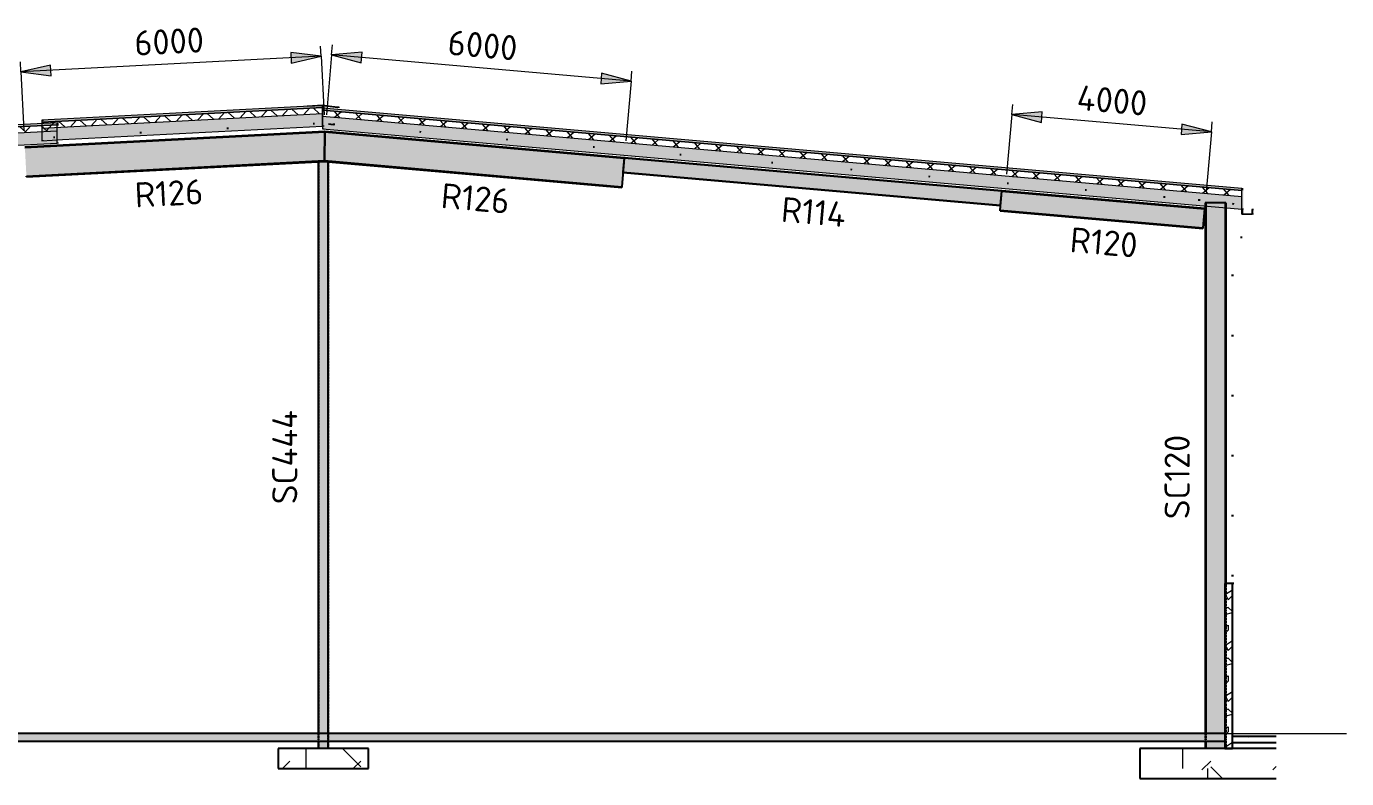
# Model space of a CAD drawing. Header units: millimetres. Extents: x 632 to 645312, y -3890 to 22200.
# Drawn here: x 377010 to 403367, y 4300 to 19331 of the extents above; entities that cross this region are included whole.
import ezdxf

# ---------------------------------------------------------------- set-up
doc = ezdxf.new("R2010")
doc.units = ezdxf.units.MM
for name, pattern in [('Hidden', [4, 3, -1]), ('Hidden Double', [7, 5, -2]), ('Hidden Half', [3, 2, -1])]:
    doc.linetypes.add(name, pattern=pattern)
for name, color, linetype, lineweight in [('A-010-D_DIM', 211, 'Continuous', 13), ('A-010-D_DIM-200', 211, 'Continuous', 13), ('A-010-M_LINE', 90, 'Continuous', 13), ('A-200-H_WALL', 111, 'Continuous', 13), ('A-200-M_WALL_EXT', 113, 'Continuous', 13), ('A-200-M_WALL_PAT', 111, 'Continuous', 13), ('A-200-MH_WALL', 110, 'Hidden', 13), ('A-230-H-FLOOR', 190, 'Continuous', 13), ('A-230-M_FLOOR', 192, 'Continuous', 13), ('A-230-MH_FLOOR', 190, 'Hidden Double', 13), ('A-270-M_ROOF', 132, 'Continuous', 13), ('S-160-M_FOUND', 171, 'Continuous', 13), ('S-160-MH_FOUND', 171, 'Hidden Half', 13), ('S-280-A_COLUMN', 171, 'Continuous', 18), ('S-280-A_STRUCT_FRAME', 2, 'Continuous', 18), ('S-280-M_COLUMN', 52, 'Continuous', 13), ('S-280-M_STRUCT_FRAME', 12, 'Continuous', 13), ('S-280-MH_COLUMN', 52, 'Hidden Half', 13), ('Z-230-A_LEVEL', 51, 'Continuous', 13)]:
    doc.layers.add(name, color=color, linetype=linetype, lineweight=lineweight)
doc.styles.add('ISOCPEUR_2', font='isocpeur.ttf', dxfattribs={"height": 500})
doc.dimstyles.new('2_5___Arrow___Transparent', dxfattribs={"dimscale": 304.8, "dimtxt": 497.990588, "dimasz": 1.968504, "dimexe": 0.656168, "dimexo": 1.049869, "dimgap": 0.164042, "dimtad": 1, "dimdec": 0, "dimzin": 0, "dimdsep": 46, "dimtxsty": 'ISOCPEUR_2', "dimsah": 1, "dimcen": 0.09, "dimadec": 0, "dimazin": 0, "dimtfac": 1, "dimtdec": 4, "dimtix": 1, "dimtmove": 0, "dimatfit": 3, "dimfxl": 1, "dimtvp": 1, "dimtolj": 1, "dimtzin": 0, "dimlwd": 18, "dimlwe": 18, "dimarcsym": 2})
pattern_1 = [(45, (4492097.5, 0), (-1414.214, 0), [750, -3000]), (45, (4493097.5, 1000), (-1414.214, 0), [750, -3000]), (45, (4494097.5, -300), (-1414.214, 0), [250, -2000]), (90, (4494097.55, 500), (-500, 500), [500, -2000]), (315, (4494097.5, 1000), (0, 2828.43), [500, -3000]), (0, (4493097.5, 1000), (2000, 2000), [300, -1000]), (0, (4490597.5, 2000), (2000, 2000), [300, -2000])]

# ---------------------------------------------------------------- blocks, each defined once
blk = doc.blocks.new('Ridge Capping - Ridge Capping-1882401-S6_501-SECTION B1')
at = {"layer": 'A-270-M_ROOF', "lineweight": 5, "transparency": 33554432}
for points in [[(4497542, 17713), (4497534, 17717), (4497236, 17754), (4496936, 17738), (4496928, 17734), (4497236, 17751)], [(4497563, 17717), (4497265, 17754), (4497236, 17754), (4497534, 17717)], [(4497542, 17713), (4497570, 17713), (4497563, 17717), (4497534, 17717)]]:
    blk.add_hatch(color=253, dxfattribs=at).paths.add_polyline_path(points)
at = {"layer": 'A-270-M_ROOF', "color": 53, "lineweight": 5}
for p, q in [((4496928, 17734), (4497236, 17751)), ((4496936, 17738), (4496928, 17734)), ((4496957, 17734), (4496928, 17734)), ((4497236, 17754), (4496936, 17738)), ((4496965, 17738), (4496936, 17738)), ((4497366, 17738), (4497236, 17754)), ((4497236, 17754), (4497261, 17754)), ((4497236, 17751), (4497542, 17713)), ((4497261, 17751), (4497236, 17751)), ((4497261, 17754), (4497265, 17754)), ((4497263, 17751), (4497261, 17751)), ((4497534, 17717), (4497366, 17738)), ((4497542, 17713), (4497534, 17717)), ((4497563, 17717), (4497534, 17717)), ((4497571, 17713), (4497542, 17713))]:
    blk.add_line(p, q, dxfattribs=at)
blk = doc.blocks.new('25021-APA-ZZ-ZZ-M3-AR-000001_V3_rvt-5-S6_501-SECTION B1')
at = {"layer": 'A-270-M_ROOF', "transparency": 33554432}
for color, points in [(9, [(4491634, 17417), (4497236, 17711), (4497236, 17751), (4491634, 17457)]), (9, [(4515587, 16052), (4515587, 16092), (4497236, 17697), (4497236, 17657), (4514846, 16117)]), (9, [(4471525, 16298), (4491934, 17367), (4491934, 17407), (4471525, 16338)]), (253, [(4515791, 15579), (4515789, 15581), (4515589, 15581), (4515587, 15579)])]:
    blk.add_hatch(color=color, dxfattribs=at).paths.add_polyline_path(points)
at = {"layer": 'A-270-M_ROOF', "lineweight": 5}
h = blk.add_hatch(dxfattribs=at)
h.set_pattern_fill('FP_28', angle=225, style=0, pattern_type=2)
h.set_pattern_definition([(47.999, (4492097.55, -5e-06), (-222.94, 200.743), []), (137.999, (4492097.55, -5e-06), (-200.743, -222.94), [])])
h.paths.add_polyline_path([(4491634, 17297), (4497236, 17590), (4497236, 17711), (4491634, 17417)])
at = {"layer": 'A-270-M_ROOF', "lineweight": 5, "transparency": 33554432}
for color, points in [(9, [(4497265, 17711), (4497265, 17751), (4497236, 17751), (4497236, 17711)]), (254, [(4497265, 17340), (4497265, 17711), (4497236, 17711), (4497236, 17340)]), (9, [(4515616, 16092), (4497265, 17697), (4497236, 17697), (4515587, 16092)]), (254, [(4491634, 17047), (4497236, 17340), (4497236, 17590), (4491634, 17297), (4491634, 17222)]), (9, [(4491963, 17367), (4491963, 17407), (4491934, 17407), (4491934, 17367)]), (10, [(4515616, 16052), (4497265, 17657), (4497236, 17657), (4515587, 16052)]), (254, [(4515587, 15681), (4515587, 15931), (4497236, 17536), (4497236, 17285), (4514859, 15744), (4514859, 15805), (4515270, 15805), (4515270, 15708)]), (254, [(4471525, 15927), (4471626, 15933), (4471616, 16142), (4473956, 16265), (4473968, 16055), (4491934, 16997), (4491934, 17247), (4471525, 16178)]), (254, [(4491963, 16997), (4491963, 17367), (4491934, 17367), (4491934, 16997)]), (9, [(4515616, 16052), (4515616, 16092), (4515587, 16092), (4515587, 16052)]), (254, [(4515616, 15681), (4515616, 16052), (4515587, 16052), (4515587, 15681)]), (253, [(4515618, 15581), (4515618, 15681), (4515589, 15681), (4515589, 15581)]), (253, [(4515820, 15579), (4515820, 15671), (4515791, 15671), (4515791, 15579)])]:
    blk.add_hatch(color=color, dxfattribs=at).paths.add_polyline_path(points)
at = {"layer": 'A-270-M_ROOF', "lineweight": 5}
h = blk.add_hatch(dxfattribs=at)
h.set_pattern_fill('FP_26', angle=-135, style=0, pattern_type=2)
h.set_pattern_definition([(40.002, (4492097.55, 6e-07), (-192.8443, 229.8066), []), (130.002, (4492097.55, 6e-07), (-229.8066, -192.8443), [])])
h.paths.add_polyline_path([(4515587, 15931), (4515587, 16052), (4497236, 17657), (4497236, 17536), (4514846, 15996)])
h = blk.add_hatch(dxfattribs=at)
h.set_pattern_fill('FP_28', angle=225, style=0, pattern_type=2)
h.set_pattern_definition([(47.999, (4492097.55, -5e-07), (-222.94, 200.743), []), (137.999, (4492097.55, -5e-07), (-200.743, -222.94), [])])
h.paths.add_polyline_path([(4471525, 16178), (4491934, 17247), (4491934, 17367), (4471525, 16298)])
at = {"layer": 'A-270-M_ROOF', "color": 53, "lineweight": 5}
for p, q in [((4497236, 17751), (4491634, 17457)), ((4497236, 17711), (4492163, 17445)), ((4492163, 17445), (4497236, 17711)), ((4497236, 17711), (4497236, 17751)), ((4497236, 17751), (4497261, 17751)), ((4497236, 17340), (4497236, 17711)), ((4497236, 17711), (4497265, 17711)), ((4497265, 17711), (4497236, 17711)), ((4515587, 16092), (4497236, 17697)), ((4497236, 17697), (4497236, 17657)), ((4497265, 17697), (4497236, 17697)), ((4497261, 17751), (4497263, 17751)), ((4491934, 17407), (4471525, 16338)), ((4491634, 17297), (4497236, 17590)), ((4491634, 17457), (4491634, 17417)), ((4491634, 17457), (4491663, 17457)), ((4492163, 17445), (4491634, 17417)), ((4491634, 17417), (4492163, 17445)), ((4491634, 17417), (4491634, 17047)), ((4491634, 17417), (4491639, 17417)), ((4491639, 17417), (4491634, 17417)), ((4491639, 17417), (4491663, 17417)), ((4491663, 17417), (4491639, 17417)), ((4491934, 17367), (4491934, 17407)), ((4491934, 17407), (4491953, 17407)), ((4491953, 17407), (4491963, 17407)), ((4497236, 17657), (4497236, 17285)), ((4515587, 16052), (4497236, 17657)), ((4497236, 17657), (4515587, 16052)), ((4497236, 17536), (4515587, 15931)), ((4491934, 17367), (4471525, 16298)), ((4471525, 16298), (4491934, 17367)), ((4471525, 16178), (4491934, 17247)), ((4491934, 16997), (4491934, 17367)), ((4491934, 17367), (4491952, 17367)), ((4491952, 17367), (4491934, 17367)), ((4491952, 17367), (4491963, 17367)), ((4491963, 17367), (4491952, 17367)), ((4492044, 17068), (4497236, 17340)), ((4497265, 17340), (4497236, 17340)), ((4497236, 17285), (4515587, 15681)), ((4497236, 17285), (4497265, 17285)), ((4471525, 15927), (4491934, 16997)), ((4491634, 17047), (4492044, 17068)), ((4491638, 17047), (4491634, 17047)), ((4491663, 17047), (4491638, 17047)), ((4491951, 16997), (4491934, 16997)), ((4491963, 16997), (4491951, 16997)), ((4515587, 16052), (4515587, 16092)), ((4515587, 16092), (4515616, 16092)), ((4515587, 15681), (4515587, 16052)), ((4515589, 15681), (4515587, 15681)), ((4515587, 15681), (4515587, 15579)), ((4515587, 15579), (4515791, 15579)), ((4515616, 15579), (4515587, 15579)), ((4515616, 15681), (4515589, 15681)), ((4515589, 15581), (4515589, 15681)), ((4515616, 15681), (4515589, 15681)), ((4515609, 15681), (4515589, 15681)), ((4515789, 15581), (4515589, 15581)), ((4515609, 15581), (4515589, 15581)), ((4515618, 15681), (4515609, 15681)), ((4515618, 15581), (4515609, 15581)), ((4515791, 15671), (4515789, 15671)), ((4515789, 15671), (4515789, 15581)), ((4515791, 15579), (4515791, 15671)), ((4515818, 15671), (4515791, 15671)), ((4515791, 15671), (4515820, 15671)), ((4515818, 15581), (4515791, 15581)), ((4515820, 15579), (4515791, 15579))]:
    blk.add_line(p, q, dxfattribs=at)
blk.add_blockref('Ridge Capping - Ridge Capping-1882401-S6_501-SECTION B1', (0, 0), dxfattribs=at)
blk = doc.blocks.new('NRP_Framing-Steel-Purlin C - P946 - EC250-24-4033922-S6_501-SECTION B1')
at = {"layer": 'S-280-M_STRUCT_FRAME', "color": 1, "lineweight": 25}
blk.add_line((4515432, 15781), (4515403, 15784), dxfattribs=at)
blk.add_line((4515432, 15781), (4515403, 15784), dxfattribs=at)
blk = doc.blocks.new('NRP_Framing-Steel-Purlin Z - P915 - EZ250-19-4044862-S6_501-SECTION B1')
at = {"layer": 'S-280-M_STRUCT_FRAME', "color": 92, "lineweight": 25}
blk.add_line((4514056, 15917), (4514027, 15920), dxfattribs=at)
blk = doc.blocks.new('NRP_Framing-Steel-Purlin Z - P915 - EZ250-19-4105806-S6_501-SECTION B1')
at = {"layer": 'S-280-M_STRUCT_FRAME', "color": 92, "lineweight": 25}
blk.add_line((4514744, 15857), (4514716, 15860), dxfattribs=at)
blk = doc.blocks.new('NRP_Framing-Steel-Purlin Z - P916 - EZ250-24-4043329-S6_501-SECTION B1')
at = {"layer": 'S-280-M_STRUCT_FRAME', "color": 1, "lineweight": 25}
blk.add_line((4514056, 15917), (4514027, 15920), dxfattribs=at)
blk = doc.blocks.new('NRP_Framing-Steel-Purlin Z - P916 - EZ250-24-V47-S6_501-SECTION B1')
at = {"layer": 'S-280-M_STRUCT_FRAME', "color": 1, "lineweight": 25}
blk.add_line((4514754, 15856), (4514725, 15859), dxfattribs=at)
blk = doc.blocks.new('NRP_Framing-Steel-Purlin Z - P915 - EZ250-19-4044895-S6_501-SECTION B1')
at = {"layer": 'S-280-M_STRUCT_FRAME', "color": 92, "lineweight": 25}
blk.add_line((4512489, 16055), (4512460, 16057), dxfattribs=at)
blk = doc.blocks.new('NRP_Framing-Steel-Purlin Z - P916 - EZ250-24-4044913-S6_501-SECTION B1')
at = {"layer": 'S-280-M_STRUCT_FRAME', "color": 1, "lineweight": 25}
blk.add_line((4512489, 16055), (4512460, 16057), dxfattribs=at)
blk = doc.blocks.new('NRP_Framing-Steel-Purlin Z - P915 - EZ250-19-4044893-S6_501-SECTION B1')
at = {"layer": 'S-280-M_STRUCT_FRAME', "color": 92, "lineweight": 25}
blk.add_line((4510929, 16192), (4510900, 16194), dxfattribs=at)
blk = doc.blocks.new('NRP_Framing-Steel-Purlin Z - P916 - EZ250-24-4044911-S6_501-SECTION B1')
at = {"layer": 'S-280-M_STRUCT_FRAME', "color": 1, "lineweight": 25}
blk.add_line((4510929, 16192), (4510900, 16194), dxfattribs=at)
blk = doc.blocks.new('NRP_Framing-Steel-Purlin Z - P915 - EZ250-19-4044891-S6_501-SECTION B1')
at = {"layer": 'S-280-M_STRUCT_FRAME', "color": 92, "lineweight": 25}
blk.add_line((4509369, 16328), (4509340, 16331), dxfattribs=at)
blk = doc.blocks.new('NRP_Framing-Steel-Purlin Z - P916 - EZ250-24-4044909-S6_501-SECTION B1')
at = {"layer": 'S-280-M_STRUCT_FRAME', "color": 1, "lineweight": 25}
blk.add_line((4509369, 16328), (4509340, 16331), dxfattribs=at)
blk = doc.blocks.new('NRP_Framing-Steel-Purlin Z - P915 - EZ250-19-4044889-S6_501-SECTION B1')
at = {"layer": 'S-280-M_STRUCT_FRAME', "color": 92, "lineweight": 25}
blk.add_line((4507808, 16465), (4507779, 16468), dxfattribs=at)
blk = doc.blocks.new('NRP_Framing-Steel-Purlin Z - P916 - EZ250-24-4044907-S6_501-SECTION B1')
at = {"layer": 'S-280-M_STRUCT_FRAME', "color": 1, "lineweight": 25}
blk.add_line((4507808, 16465), (4507779, 16468), dxfattribs=at)
blk = doc.blocks.new('NRP_Framing-Steel-Purlin Z - P915 - EZ250-19-4044887-S6_501-SECTION B1')
at = {"layer": 'S-280-M_STRUCT_FRAME', "color": 92, "lineweight": 25}
blk.add_line((4506228, 16604), (4506199, 16606), dxfattribs=at)
blk = doc.blocks.new('NRP_Framing-Steel-Purlin Z - P916 - EZ250-24-4044905-S6_501-SECTION B1')
at = {"layer": 'S-280-M_STRUCT_FRAME', "color": 1, "lineweight": 25}
blk.add_line((4506228, 16604), (4506199, 16606), dxfattribs=at)
blk = doc.blocks.new('NRP_Framing-Steel-Purlin Z - P914 - EZ250-15-4051325-S6_501-SECTION B1')
at = {"layer": 'S-280-M_STRUCT_FRAME', "color": 150, "lineweight": 25}
blk.add_line((4504397, 16764), (4504368, 16767), dxfattribs=at)
blk = doc.blocks.new('NRP_Framing-Steel-Purlin Z - P916 - EZ250-24-4051381-S6_501-SECTION B1')
at = {"layer": 'S-280-M_STRUCT_FRAME', "color": 1, "lineweight": 25}
blk.add_line((4504397, 16764), (4504368, 16767), dxfattribs=at)
blk = doc.blocks.new('NRP_Framing-Steel-Purlin Z - P914 - EZ250-15-4051326-S6_501-SECTION B1')
at = {"layer": 'S-280-M_STRUCT_FRAME', "color": 150, "lineweight": 25}
blk.add_line((4502667, 16916), (4502638, 16918), dxfattribs=at)
blk = doc.blocks.new('NRP_Framing-Steel-Purlin Z - P916 - EZ250-24-4051382-S6_501-SECTION B1')
at = {"layer": 'S-280-M_STRUCT_FRAME', "color": 1, "lineweight": 25}
blk.add_line((4502667, 16916), (4502638, 16918), dxfattribs=at)
blk = doc.blocks.new('NRP_Framing-Steel-Purlin Z - P914 - EZ250-15-4051327-S6_501-SECTION B1')
at = {"layer": 'S-280-M_STRUCT_FRAME', "color": 150, "lineweight": 25}
blk.add_line((4500937, 17067), (4500908, 17070), dxfattribs=at)
blk = doc.blocks.new('NRP_Framing-Steel-Purlin Z - P916 - EZ250-24-4051383-S6_501-SECTION B1')
at = {"layer": 'S-280-M_STRUCT_FRAME', "color": 1, "lineweight": 25}
blk.add_line((4500937, 17067), (4500908, 17070), dxfattribs=at)
blk = doc.blocks.new('NRP_Framing-Steel-Purlin Z - P914 - EZ250-15-4051328-S6_501-SECTION B1')
at = {"layer": 'S-280-M_STRUCT_FRAME', "color": 150, "lineweight": 25}
blk.add_line((4499207, 17219), (4499178, 17221), dxfattribs=at)
blk = doc.blocks.new('NRP_Framing-Steel-Purlin Z - P916 - EZ250-24-4051384-S6_501-SECTION B1')
at = {"layer": 'S-280-M_STRUCT_FRAME', "color": 1, "lineweight": 25}
blk.add_line((4499207, 17219), (4499178, 17221), dxfattribs=at)
blk = doc.blocks.new('NRP_Framing-Steel-Purlin Z - P914 - EZ250-15-4045171-S6_501-SECTION B1')
at = {"layer": 'S-280-M_STRUCT_FRAME', "color": 150, "lineweight": 25}
for p in [(4497355, 17381), (4497451, 17373)]:
    blk.add_line(p, (4497449, 17373), dxfattribs=at)
blk = doc.blocks.new('NRP_Framing-Steel-Purlin Z - P916 - EZ250-24-V48-S6_501-SECTION B1')
at = {"layer": 'S-280-M_STRUCT_FRAME', "color": 1, "lineweight": 25}
blk.add_line((4497478, 17370), (4497449, 17373), dxfattribs=at)
blk = doc.blocks.new('NRP_Framing-Steel-Purlin Z - P916 - EZ250-24-4052254-S6_501-SECTION B1')
at = {"layer": 'S-280-M_STRUCT_FRAME', "color": 1, "lineweight": 25}
blk.add_line((4491861, 17118), (4491890, 17118), dxfattribs=at)
blk = doc.blocks.new('NRP_Framing-Steel-Purlin Z - P914 - EZ250-15-4052184-S6_501-SECTION B1')
at = {"layer": 'S-280-M_STRUCT_FRAME', "color": 150, "lineweight": 25}
blk.add_line((4491861, 17118), (4491890, 17118), dxfattribs=at)
blk = doc.blocks.new('NRP_Framing-Steel-Purlin Z - P916 - EZ250-24-4052255-S6_501-SECTION B1')
at = {"layer": 'S-280-M_STRUCT_FRAME', "color": 1, "lineweight": 25}
blk.add_line((4493589, 17208), (4493618, 17208), dxfattribs=at)
blk = doc.blocks.new('NRP_Framing-Steel-Purlin Z - P914 - EZ250-15-4052185-S6_501-SECTION B1')
at = {"layer": 'S-280-M_STRUCT_FRAME', "color": 150, "lineweight": 25}
blk.add_line((4493589, 17208), (4493618, 17208), dxfattribs=at)
blk = doc.blocks.new('NRP_Framing-Steel-Purlin Z - P916 - EZ250-24-4052256-S6_501-SECTION B1')
at = {"layer": 'S-280-M_STRUCT_FRAME', "color": 1, "lineweight": 25}
blk.add_line((4495327, 17299), (4495357, 17299), dxfattribs=at)
blk = doc.blocks.new('NRP_Framing-Steel-Purlin Z - P914 - EZ250-15-4052186-S6_501-SECTION B1')
at = {"layer": 'S-280-M_STRUCT_FRAME', "color": 150, "lineweight": 25}
blk.add_line((4495327, 17299), (4495357, 17299), dxfattribs=at)
blk = doc.blocks.new('NRP_Framing-Steel-Purlin Z - P916 - EZ250-24-4052257-S6_501-SECTION B1')
at = {"layer": 'S-280-M_STRUCT_FRAME', "color": 1, "lineweight": 25}
blk.add_line((4497046, 17389), (4497075, 17390), dxfattribs=at)
blk = doc.blocks.new('NRP_Framing-Steel-Purlin Z - P914 - EZ250-15-4052187-S6_501-SECTION B1')
at = {"layer": 'S-280-M_STRUCT_FRAME', "color": 150, "lineweight": 25}
blk.add_line((4497046, 17389), (4497075, 17390), dxfattribs=at)
blk = doc.blocks.new('NRP_Framing-Steel-Purlin C - G946 - EC250-24-4105925-S6_501-SECTION B1')
at = {"layer": 'S-280-M_STRUCT_FRAME', "color": 1, "lineweight": 25}
blk.add_line((4515578, 15115), (4515564, 15115), dxfattribs=at)
blk.add_line((4515578, 15115), (4515564, 15115), dxfattribs=at)
blk = doc.blocks.new('NRP_Framing-Steel-Purlin C - G946 - EC250-24-4105926-S6_501-SECTION B1')
at = {"layer": 'S-280-M_STRUCT_FRAME', "color": 1, "lineweight": 25}
blk.add_line((4515593, 15115), (4515579, 15115), dxfattribs=at)
blk.add_line((4515593, 15115), (4515579, 15115), dxfattribs=at)
blk = doc.blocks.new('NRP_Framing-Steel-Purlin Z - G915 - EZ250-19-4108661-S6_501-SECTION B1')
at = {"layer": 'S-280-M_STRUCT_FRAME', "color": 92, "lineweight": 25}
blk.add_line((4515423, 8350), (4515383, 8350), dxfattribs=at)
blk = doc.blocks.new('NRP_Framing-Steel-Purlin Z - G915 - EZ250-19-4106396-S6_501-SECTION B1')
at = {"layer": 'S-280-M_STRUCT_FRAME', "color": 92, "lineweight": 25}
blk.add_line((4515418, 8350), (4515388, 8350), dxfattribs=at)
blk = doc.blocks.new('NRP_Column-Steel-SHS - SC444 - 200x200x6_0SHS-3921537-S6_501-SECTION B1')
at = {"layer": 'S-280-MH_COLUMN', "lineweight": 25}
for p, q in [((4497157, 16627), (4497157, 5200)), ((4497345, 16627), (4497345, 5200)), ((4497157, 5200), (4497157, 5050)), ((4497157, 5050), (4497157, 4900)), ((4497345, 5200), (4497345, 5050)), ((4497345, 5050), (4497345, 4900))]:
    blk.add_line(p, q, dxfattribs=at)
blk = doc.blocks.new('NRP_Foundation-Pad Footing Fibre _v2_ - PF4 -1800 x 1800 x 400d-3893011-S6_501-SECTION B1')
at = {"layer": 'S-160-M_FOUND'}
h = blk.add_hatch(dxfattribs=at)
h.set_pattern_fill('FP_30', color=256, style=0, pattern_type=2)
h.set_pattern_definition(pattern_1)
h.paths.add_polyline_path([(4498151, 4900), (4496351, 4900), (4496351, 4500), (4498151, 4500)])
at = {"layer": 'S-160-M_FOUND', "lineweight": 25}
for p, q in [((4498151, 4900), (4496351, 4900)), ((4496351, 4900), (4496351, 4500)), ((4498151, 4500), (4498151, 4900)), ((4496351, 4500), (4498151, 4500))]:
    blk.add_line(p, q, dxfattribs=at)
blk = doc.blocks.new('NRP_Foundation-Pad Footing Fibre _v2_ - PF1 - 3000 x 2400 x 600d-2371040-S6_501-SECTION B1')
at = {"layer": 'S-160-M_FOUND'}
h = blk.add_hatch(dxfattribs=at)
h.set_pattern_fill('FP_30', color=256, style=0, pattern_type=2)
h.set_pattern_definition(pattern_1)
h.paths.add_polyline_path([(4516275, 4300), (4516275, 4900), (4513550, 4900), (4513550, 4300)])
at = {"layer": 'S-160-M_FOUND', "lineweight": 25}
for p, q in [((4516275, 4900), (4513550, 4900)), ((4513550, 4900), (4513550, 4300)), ((4513550, 4300), (4516275, 4300))]:
    blk.add_line(p, q, dxfattribs=at)
blk = doc.blocks.new('DIMBLOCK17-S6_501-SECTION B1')
at = {"layer": 'A-010-D_DIM-200', "lineweight": 18}
for points in [[(396684, 17571), (397273, 17413), (397291, 17624)], [(400669, 17223), (400080, 17380), (400062, 17169)]]:
    blk.add_hatch(color=256, dxfattribs=at).paths.add_polyline_path(points)
for p, q in [((396684, 17571), (396702, 17770)), ((396684, 17571), (396579, 16375)), ((397291, 17624), (396684, 17571)), ((400669, 17223), (396684, 17571)), ((396684, 17571), (397273, 17413)), ((397273, 17413), (397291, 17624)), ((400669, 17223), (400686, 17422)), ((400080, 17380), (400062, 17169)), ((400062, 17169), (400669, 17223)), ((400669, 17223), (400080, 17380)), ((400669, 17223), (400564, 16026))]:
    blk.add_line(p, q, dxfattribs=at)
at = {"layer": 'A-010-D_DIM-200', "color": 0, "lineweight": 18, "insert": (398008, 18161), "char_height": 500, "width": 1758.29, "attachment_point": 1, "rotation": 355, "line_spacing_factor": 1.149209, "style": 'ISOCPEUR_2'}
blk.add_mtext('4000', dxfattribs=at)
blk = doc.blocks.new('DIMBLOCK19-S6_501-SECTION B1')
at = {"layer": 'A-010-D_DIM-200', "lineweight": 18}
for points in [[(383104, 18762), (383693, 18604), (383711, 18815)], [(389082, 18239), (388493, 18397), (388475, 18186)]]:
    blk.add_hatch(color=256, dxfattribs=at).paths.add_polyline_path(points)
for p, q in [((383104, 18762), (383000, 17566)), ((383104, 18762), (383122, 18961)), ((383711, 18815), (383104, 18762)), ((389082, 18239), (383104, 18762)), ((383104, 18762), (383693, 18604)), ((383693, 18604), (383711, 18815)), ((388493, 18397), (388475, 18186)), ((388475, 18186), (389082, 18239)), ((389082, 18239), (388493, 18397)), ((389082, 18239), (388977, 17043)), ((389082, 18239), (389099, 18438))]:
    blk.add_line(p, q, dxfattribs=at)
at = {"layer": 'A-010-D_DIM-200', "color": 0, "lineweight": 18, "insert": (385448, 19263), "char_height": 500, "width": 1700.83, "attachment_point": 1, "rotation": 355, "line_spacing_factor": 1.149209, "style": 'ISOCPEUR_2'}
blk.add_mtext('6000', dxfattribs=at)
blk = doc.blocks.new('DIMBLOCK20-S6_501-SECTION B1')
at = {"layer": 'A-010-D_DIM-200', "lineweight": 18}
for points in [[(382893, 18734), (382288, 18808), (382299, 18597)], [(376901, 18420), (377506, 18346), (377494, 18557)]]:
    blk.add_hatch(color=256, dxfattribs=at).paths.add_polyline_path(points)
for p, q in [((382893, 18734), (376901, 18420)), ((382893, 18734), (382288, 18808)), ((382288, 18808), (382299, 18597)), ((382299, 18597), (382893, 18734)), ((382893, 18734), (382882, 18934)), ((382893, 18734), (382954, 17566)), ((376901, 18420), (376890, 18620)), ((377494, 18557), (376901, 18420)), ((377506, 18346), (377494, 18557)), ((376901, 18420), (377506, 18346)), ((376901, 18420), (376962, 17252))]:
    blk.add_line(p, q, dxfattribs=at)
at = {"layer": 'A-010-D_DIM-200', "color": 0, "lineweight": 18, "insert": (379152, 19242), "char_height": 500, "width": 1700.83, "attachment_point": 1, "rotation": 2.9987, "line_spacing_factor": 1.149209, "style": 'ISOCPEUR_2'}
blk.add_mtext('6000', dxfattribs=at)

msp = doc.modelspace()

# ---------------------------------------------------------------- hatches: boundary and pattern name
at = {"layer": 'A-200-H_WALL', "lineweight": 5}
h = msp.add_hatch(color=256, dxfattribs=at)
h.paths.add_polyline_path([(401100.8, 4900), (401100.8, 5020), (401086.7, 5020), (401086.7, 4900)])
h.paths.add_polyline_path([(401100.8, 5140), (401100.8, 8200), (401086.7, 8200), (401086.7, 5140)])
at = {"layer": 'A-200-H_WALL'}
h = msp.add_hatch(color=256, dxfattribs=at)
h.paths.add_polyline_path([(401115.1, 4900), (401115.1, 5020), (401100.9, 5020), (401100.9, 4900)])
h.paths.add_polyline_path([(401114.8, 5140), (401115.1, 5140), (401115.1, 8200), (401100.9, 8200), (401100.9, 5140)])
at = {"layer": 'A-200-M_WALL_PAT'}
h = msp.add_hatch(dxfattribs=at)
h.set_pattern_fill('FP_29', color=250, angle=116.56505, style=0, pattern_type=2)
h.set_pattern_definition([(296.565, (378038.9, 152.4), (5e-05, 1016), [113.592, -2158.253]), (33.69, (378089.7, 50.8), (7e-05, 1016), [183.16, -3480.08]), (33.69, (379105.7, 50.8), (7e-05, 1016), [183.16, -3480.08]), (33.69, (380121.7, 50.8), (7e-05, 1016), [183.16, -3480.08]), (116.565, (378242.1, 152.4), (5e-05, 1016), [113.592, -2158.253]), (213.69, (378191.3, 254), (7e-05, 1016), [183.16, -3480.08]), (213.69, (379207.3, 254), (7e-05, 1016), [183.16, -3480.08]), (213.69, (380223.3, 254), (7e-05, 1016), [183.16, -3480.08]), (26.565, (378445.3, 152.4), (5e-05, 1016), [227.185, -2044.66]), (26.565, (379461.3, 152.4), (5e-05, 1016), [227.185, -2044.66]), (270, (378648.5, 254), (1016, 0.0009), [101.6, -914.4]), (225, (378648.5, 152.4), (-0.002, 1016), [143.684, -1293.157]), (135, (378546.9, 50.8), (-0.0009, 1016), [143.684, -1293.157]), (288.435, (378242.1, 457.2), (-0.002, 1015.9997), [160.644, -3052.23]), (18.435, (378292.9, 304.8), (-0.002, 1016), [160.64, -3052.23]), (18.435, (379308.9, 304.8), (-0.002, 1016), [160.64, -3052.23]), (18.435, (380324.9, 304.8), (-0.002, 1016), [160.64, -3052.23]), (135, (378445.3, 355.6), (-0.0009, 1016), [143.684, -1293.157]), (180, (378343.7, 457.2), (0.0009, -1016), [101.6, -914.4]), (251.565, (377988.1, 711.2), (0.0004, 1015.9997), [160.644, -3052.23]), (315, (377937.3, 558.8), (-0.0009, 1016), [143.684, -1293.157]), (71.565, (378038.9, 457.2), (0.0004, 1015.9997), [160.644, -3052.23]), (135, (378089.7, 609.6), (-0.0009, 1016), [143.684, -1293.157]), (225, (378394.5, 711.2), (-0.002, 1016), [143.684, -1293.157]), (123.69, (378292.9, 609.6), (7e-05, 1016), [183.16, -3480.08]), (123.69, (379308.9, 609.6), (7e-05, 1016), [183.16, -3480.08]), (26.565, (378191.3, 762), (5e-05, 1016), [113.59, -2158.25]), (26.565, (379207.3, 762), (5e-05, 1016), [113.59, -2158.25]), (315, (378292.9, 812.8), (-0.0009, 1016), [143.684, -1293.157]), (213.69, (378750.1, 965.2), (7e-05, 1016), [183.16, -3480.08]), (213.69, (379766.1, 965.2), (7e-05, 1016), [183.16, -3480.08]), (213.69, (380782.1, 965.2), (7e-05, 1016), [183.16, -3480.08]), (296.565, (378597.7, 863.6), (5e-05, 1016), [113.592, -2158.253]), (45, (378648.5, 762), (-0.0009, 1016), [143.684, -1293.157]), (90, (378750.1, 863.6), (-1016, -0.0009), [101.6, -914.4]), (213.69, (378292.9, 1016), (7e-05, 1016), [183.16, -3480.08]), (213.69, (379308.9, 1016), (7e-05, 1016), [183.16, -3480.08]), (213.69, (380324.9, 1016), (7e-05, 1016), [183.16, -3480.08]), (315, (378140.5, 914.4), (-0.0009, 1016), [71.84, -1365]), (26.565, (378191.3, 863.6), (5e-05, 1016), [113.59, -2158.25]), (26.565, (379207.3, 863.6), (5e-05, 1016), [113.59, -2158.25]), (90, (378292.9, 914.4), (-1016, -0.0009), [101.6, -914.4]), (333.435, (377886.5, 965.2), (-0.002, 1016), [113.59, -2158.25]), (333.435, (378902.5, 965.2), (-0.002, 1016), [113.59, -2158.25]), (243.435, (377988.1, 914.4), (-0.002, 1016), [113.592, -2158.253]), (161.565, (377937.3, 812.8), (0.0004, 1016), [160.64, -3052.23]), (161.565, (378953.3, 812.8), (0.0004, 1016), [160.64, -3052.23]), (161.565, (379969.3, 812.8), (0.0004, 1016), [160.64, -3052.23]), (45, (377784.9, 863.6), (-0.0009, 1016), [143.684, -1293.157]), (26.565, (377835.7, 3e-05), (5e-05, 1016), [113.59, -2158.25]), (26.565, (378851.7, -2e-05), (5e-05, 1016), [113.59, -2158.25]), (116.565, (377937.3, 50.8), (5e-05, 1016), [113.592, -2158.253]), (206.565, (377886.5, 152.4), (5e-05, 1016), [113.59, -2158.25]), (206.565, (378902.5, 152.4), (5e-05, 1016), [113.59, -2158.25]), (296.565, (377784.9, 101.6), (5e-05, 1016), [113.592, -2158.253]), (14.036, (378546.9, 457.2), (0.003, 1016), [209.45, -3979.62]), (14.036, (379562.9, 457.2), (0.003, 1016), [209.45, -3979.62]), (14.036, (380578.9, 457.2), (0.003, 1016), [209.45, -3979.62]), (14.036, (381594.9, 457.2), (0.003, 1016), [209.45, -3979.62]), (135, (378750.1, 508), (-0.0009, 1016), [143.684, -1293.157]), (198.435, (378648.5, 609.6), (-0.002, 1016), [160.64, -3052.23]), (198.435, (379664.5, 609.6), (-0.002, 1016), [160.64, -3052.23]), (198.435, (380680.5, 609.6), (-0.002, 1016), [160.64, -3052.23]), (296.565, (378496.1, 558.8), (5e-05, 1016), [113.592, -2158.253]), (333.435, (377835.7, 304.8), (-0.002, 1016), [113.59, -2158.25]), (333.435, (378851.7, 304.8), (-0.002, 1016), [113.59, -2158.25]), (45, (377937.3, 254), (-0.0009, 1016), [71.842, -1365]), (116.565, (377988.1, 304.8), (5e-05, 1016), [113.592, -2158.253]), (225, (377937.3, 406.4), (-0.002, 1016), [143.684, -1293.157])])
h.paths.add_polyline_path([(401086.7, 8200), (400936.6, 8200), (400936.6, 4900), (401086.7, 4900)])
at = {"layer": 'A-230-H-FLOOR'}
h = msp.add_hatch(dxfattribs=at)
h.set_pattern_fill('FP_30', color=256, style=0, pattern_type=2)
h.set_pattern_definition([(45, (377784.9, 0), (-1414.214, 0), [750, -3000]), (45, (378784.9, 1000), (-1414.214, 0), [750, -3000]), (45, (379784.9, -300), (-1414.214, 0), [250, -2000]), (90, (379784.9, 500), (-500, 500), [500, -2000]), (315, (379784.9, 1000), (0, 2828.43), [500, -3000]), (0, (378784.9, 1000), (2000, 2000), [300, -1000]), (0, (376284.9, 2000), (2000, 2000), [300, -2000])])
h.paths.add_polyline_path([(393274.5, 5050), (400936.6, 5050), (400936.6, 5200), (335899.9, 5200), (335899.9, 5050), (384586.4, 5050)])
h = msp.add_hatch(dxfattribs=at)
h.set_pattern_fill('FP_31', color=256, style=0, pattern_type=2)
h.set_pattern_definition([(50, (377784.9, 0), (728.737, -63.756), [76.2, -838.2]), (355, (377784.9, 0), (-140.972, 764.228), [60.96, -670.56]), (100.451, (377845.6, -5.3), (587.77, 700.467), [64.76, -712.36]), (46.184, (377784.9, 203.2), (1084.316, -168.17), [114.3, -1257.3]), (96.636, (377875.2, 189.2), (949.61, 989.71), [97.14, -1068.54]), (351.184, (377784.9, 203.2), (949.62, 989.7), [91.44, -1005.84]), (21, (377886.5, 152.4), (606.458, -409.06), [76.2, -838.2]), (326, (377886.5, 152.4), (247.208, 736.753), [60.96, -670.56]), (71.451, (377937, 118.3), (853.668, 327.685), [64.76, -712.36]), (37.5, (377784.88, 0), (12.3547, 338.22), [6.706, -655.726, 6.706, -674.014, -673.1]), (37.5, (377784.88, 0), (12.3547, 338.22), [-1343.152, 6.706, -666.394]), (7.5, (377784.9, 0), (267.279, 400.722), [6.706, -381.406, 6.706, -640.486, -256.54]), (7.5, (377784.9, 0), (267.279, 400.722), [-1035.304, 6.706, -249.834]), (327.5, (377558.32, 0), (542.3633, -22.9153), [6.706, -247.294, 6.706, -785.774, -1051.56]), (327.5, (377558.32, 0), (542.3633, -22.9153), [-1046.48, 6.706, -1044.854]), (317.5, (377456.7, 0), (592.517, 101.707), [6.706, -323.494, 6.706, -519.582, -746.76]), (317.5, (377456.7, 0), (592.517, 101.707), [-856.488, 6.706, -740.054])])
h.paths.add_polyline_path([(401086.7, 5020), (401962.7, 5022), (401962.7, 5142), (401703.7, 5140), (401086.7, 5140), (401086.7, 5024.3)])
at = {"layer": 'S-280-M_COLUMN', "lineweight": 5}
h = msp.add_hatch(color=256, dxfattribs=at)
h.paths.add_polyline_path([(382842.7, 4900), (382852.9, 4900), (382852.9, 5050), (382837.9, 5050), (382840, 4900)])
h.paths.add_polyline_path([(382842.6, 5200), (382852.9, 5200), (382852.9, 16626.6), (382837.9, 16626.6), (382840, 5200)])
h = msp.add_hatch(color=256, dxfattribs=at)
h.paths.add_polyline_path([(383022.9, 4900), (383022.9, 5050), (382852.9, 5050), (382852.9, 4900)])
h.paths.add_polyline_path([(382852.9, 5200), (383022.9, 5200), (383022.9, 16626.6), (382852.9, 16626.6), (382852.9, 6897.3)])
h = msp.add_hatch(color=256, dxfattribs=at)
h.paths.add_polyline_path([(383037.9, 4900), (383035.9, 5050), (383022.9, 5050), (383022.9, 4900), (383037.7, 4900)])
h.paths.add_polyline_path([(383036.7, 5200), (383037.9, 5200), (383035.9, 16626.6), (383022.9, 16626.6), (383023.2, 5200), (383036, 5200)])
h = msp.add_hatch(color=256, dxfattribs=at)
h.paths.add_polyline_path([(400546.4, 4900), (400559.2, 4900), (400559.2, 5050), (400546.4, 5050)])
h.paths.add_polyline_path([(400546.4, 5200), (400559.2, 5200), (400559.2, 15805.2), (400546.4, 15805.2), (400546.4, 10598.7)])
h = msp.add_hatch(color=256, dxfattribs=at)
h.paths.add_polyline_path([(400563, 4900), (400573.1, 4900), (400573, 5050), (400561.4, 5050), (400561.4, 4900)])
h.paths.add_polyline_path([(400573.1, 5200), (400573.1, 15805.2), (400561.4, 15805.2), (400563, 5200), (400572.9, 5200)])
h = msp.add_hatch(color=256, dxfattribs=at)
h.paths.add_polyline_path([(400573.1, 4900), (400930.9, 4900), (400930.9, 5050), (400573.1, 5050)])
h.paths.add_polyline_path([(400573.1, 5200), (400930.9, 5200), (400930.9, 15805.2), (400573.1, 15805.2), (400573.1, 10598.7)])
h = msp.add_hatch(color=256, dxfattribs=at)
h.paths.add_polyline_path([(400930.9, 4900), (400936.6, 4900), (400936.5, 5050), (400930.9, 5050)])
h.paths.add_polyline_path([(400930.9, 5200), (400936.6, 5200), (400936.6, 8200), (400939.9, 8200), (400939.9, 15805.2), (400930.9, 15805.2), (400930.9, 10598.7)])
for points in [[(400952.7, 8200), (400952.7, 15805.2), (400939.9, 15805.2), (400939.9, 8200)], [(400957.8, 8200), (400957.8, 15805.2), (400952.7, 15805.2), (400952.7, 8200), (400955.3, 8200)]]:
    msp.add_hatch(color=256, dxfattribs=at).paths.add_polyline_path(points)
h = msp.add_hatch(color=256, dxfattribs=at)
h.paths.add_polyline_path([(400559.2, 4900), (400561.4, 4900), (400559.2, 5050)])
h.paths.add_polyline_path([(400559.2, 5200), (400561.4, 5200), (400559.2, 10598.7)])
at = {"layer": 'S-280-M_STRUCT_FRAME', "lineweight": 5}
for points in [[(376980.5, 16908.1), (382971.1, 17222), (382971.3, 17236.8), (376979.7, 16922.9)], [(377010.4, 16336.5), (382961, 16648.2), (382971.1, 17222), (376980.5, 16908.1), (377000.2, 16531.1)], [(388895.9, 16128.1), (388945.9, 16698.3), (382971.1, 17222), (382961, 16648.2), (384586.4, 16505.8)], [(388945.9, 16698.3), (388947.2, 16713.1), (382971.3, 17236.8), (382971.1, 17222), (384586.4, 17080.4)], [(377011.2, 16321.7), (382960.7, 16633.4), (382961, 16648.2), (377010.4, 16336.5)], [(388894.6, 16113.4), (388895.9, 16128.1), (382961, 16648.2), (382960.7, 16633.4), (384586.4, 16490.9)], [(396449.9, 15760.6), (396474.6, 16043.2), (388947.5, 16702.8), (388922.7, 16420.3), (393274.5, 16038.9)], [(396474.6, 16043.2), (396475.5, 16053.3), (388948.4, 16713), (388947.5, 16702.8), (393274.5, 16323.6)], [(396449, 15750.5), (396449.9, 15760.6), (388922.7, 16420.3), (388921.8, 16410.1), (393274.5, 16028.7)], [(400499.2, 15305.6), (400532.5, 15684.9), (396485, 16039.6), (396451.7, 15660.3), (397618.6, 15558)], [(400532.5, 15684.9), (400533.6, 15697.7), (396486.1, 16052.4), (396485, 16039.6), (397618.6, 15940.3)], [(400498.1, 15292.8), (400499.2, 15305.6), (396451.7, 15660.3), (396450.6, 15647.5), (397618.6, 15545.2)]]:
    msp.add_hatch(color=256, dxfattribs=at).paths.add_polyline_path(points)

# ---------------------------------------------------------------- linework, layer by layer
at = {"layer": 'A-010-M_LINE', "lineweight": 25}
for p, q in [((382971, 17236.8), (382970.5, 17246.7)), ((382971, 17236.8), (382971.9, 17246.8)), ((388948.2, 16713.9), (388949.1, 16723.8)), ((396550.7, 16046.1), (396551.6, 16056.1)), ((400535.5, 15697.5), (400536.4, 15707.5))]:
    msp.add_line(p, q, dxfattribs=at)
at = {"layer": 'A-200-M_WALL_EXT', "lineweight": 25}
for p, q in [((401100.8, 8200), (400936.6, 8200)), ((400936.6, 8200), (400936.6, 4900)), ((401086.7, 4900), (401086.7, 8200)), ((400936.6, 4900), (401086.7, 4900))]:
    msp.add_line(p, q, dxfattribs=at)
at = {"layer": 'A-200-MH_WALL', "lineweight": 25}
msp.add_line((401115, 8200), (401100.8, 8200), dxfattribs=at)
at = {"layer": 'A-230-M_FLOOR', "lineweight": 25}
for p, q in [((400936.6, 5200), (335899.9, 5200)), ((335899.9, 5050), (400936.6, 5050)), ((401703.7, 5140), (401086.7, 5140)), ((401086.7, 5020), (401797.8, 5020)), ((401962.7, 5142), (401703.7, 5140)), ((401703.7, 5020), (401962.7, 5022))]:
    msp.add_line(p, q, dxfattribs=at)
at = {"layer": 'A-230-MH_FLOOR', "lineweight": 25}
for p, q in [((400936.6, 5200), (400964.9, 5200)), ((400964.9, 5050), (400936.6, 5050))]:
    msp.add_line(p, q, dxfattribs=at)
at = {"layer": 'S-280-M_COLUMN', "lineweight": 25}
for p, q in [((382837.9, 16626.6), (382837.9, 5200)), ((382837.9, 16626.6), (382852.9, 16626.6)), ((383022.9, 16626.6), (382852.9, 16626.6)), ((383022.9, 16626.6), (383037.8, 16626.6)), ((383037.9, 5200), (383037.9, 16626.6)), ((400546.4, 15805.2), (400546.4, 5200)), ((400559.2, 15805.2), (400546.4, 15805.2)), ((400559.2, 15805.2), (400559.2, 5200)), ((400561.4, 15805.2), (400559.2, 15805.2)), ((400573.1, 15805.2), (400561.4, 15805.2)), ((400930.9, 15805.2), (400573.1, 15805.2)), ((400940.1, 15805.2), (400930.9, 15805.2)), ((400939.9, 15805.2), (400939.9, 8200)), ((400952.7, 15805.2), (400939.9, 15805.2)), ((400952.7, 15805.2), (400952.7, 8200)), ((400957.8, 15805.2), (400952.7, 15805.2)), ((400957.8, 15805.2), (400957.8, 8200)), ((382837.9, 5050), (382837.9, 4900)), ((383037.9, 4900), (383037.9, 5050)), ((400546.4, 5050), (400546.4, 4900)), ((400559.2, 5050), (400559.2, 4900))]:
    msp.add_line(p, q, dxfattribs=at)
at = {"layer": 'S-280-M_STRUCT_FRAME', "lineweight": 25}
for p, q in [((376979.7, 16922.9), (382971.3, 17236.8)), ((376980.5, 16908.1), (382971.1, 17222)), ((382971.1, 17222), (382961, 16648.2)), ((382961, 16648.2), (382971.1, 17222)), ((382971.3, 17236.8), (382971.1, 17222)), ((382971.1, 17222), (382971.3, 17236.8)), ((382971.1, 17222), (388945.9, 16698.3)), ((382971.3, 17236.8), (388947.2, 16713.1)), ((377010.4, 16336.5), (382961, 16648.2)), ((377011.2, 16321.7), (382960.7, 16633.4)), ((382961, 16648.2), (382960.7, 16633.4)), ((382960.7, 16633.4), (382961, 16648.2)), ((382960.7, 16633.4), (388894.6, 16113.4)), ((382961, 16648.2), (388895.9, 16128.1)), ((388945.9, 16698.3), (388895.9, 16128.1)), ((388922.7, 16420.3), (388947.5, 16702.8)), ((388947.2, 16713.1), (388945.9, 16698.3)), ((388947.5, 16702.8), (388948.4, 16713)), ((388947.5, 16702.8), (396474.6, 16043.2)), ((388948.4, 16713), (396475.5, 16053.3)), ((388921.8, 16410.1), (388922.7, 16420.3)), ((388921.8, 16410.1), (396449, 15750.5)), ((388922.7, 16420.3), (396449.9, 15760.6)), ((377011.2, 16321.7), (377010.4, 16336.5)), ((388895.9, 16128.1), (388894.6, 16113.4)), ((396474.6, 16043.2), (396449.9, 15760.6)), ((396451.7, 15660.3), (396485, 16039.6)), ((396475.5, 16053.3), (396474.6, 16043.2)), ((396485, 16039.6), (396486.1, 16052.4)), ((396485, 16039.6), (400532.5, 15684.9)), ((396486.1, 16052.4), (400533.6, 15697.7)), ((396449.9, 15760.6), (396449, 15750.5)), ((396450.6, 15647.5), (396451.7, 15660.3)), ((396450.6, 15647.5), (400498.1, 15292.8)), ((396451.7, 15660.3), (400499.2, 15305.6)), ((400532.5, 15684.9), (400499.2, 15305.6)), ((400533.6, 15697.7), (400532.5, 15684.9)), ((400499.2, 15305.6), (400498.1, 15292.8))]:
    msp.add_line(p, q, dxfattribs=at)
at = {"layer": 'S-280-MH_COLUMN', "lineweight": 25}
for p, q in [((400939.9, 8200), (400939.9, 4900)), ((400952.7, 8200), (400952.7, 4900)), ((400957.8, 8200), (400957.8, 4900)), ((382837.9, 5200), (382837.9, 5050)), ((383037.9, 5050), (383037.9, 5200)), ((400546.4, 5200), (400546.4, 5050)), ((400559.2, 5200), (400559.2, 5050))]:
    msp.add_line(p, q, dxfattribs=at)
at = {"layer": 'Z-230-A_LEVEL'}
msp.add_line((333205.7, 5200), (403366.6, 5200), dxfattribs=at)

# ---------------------------------------------------------------- block references
at = {"color": 10, "lineweight": 5}
msp.add_blockref('25021-APA-ZZ-ZZ-M3-AR-000001_V3_rvt-5-S6_501-SECTION B1', (-4114312.7, 0), dxfattribs=at)
at = {"layer": 'S-160-MH_FOUND', "lineweight": 25}
for name in ['NRP_Foundation-Pad Footing Fibre _v2_ - PF4 -1800 x 1800 x 400d-3893011-S6_501-SECTION B1', 'NRP_Foundation-Pad Footing Fibre _v2_ - PF1 - 3000 x 2400 x 600d-2371040-S6_501-SECTION B1']:
    msp.add_blockref(name, (-4114312.7, 0), dxfattribs=at)
at = {"layer": 'S-280-M_STRUCT_FRAME', "color": 1, "lineweight": 25}
for name in ['NRP_Framing-Steel-Purlin Z - P916 - EZ250-24-4052255-S6_501-SECTION B1', 'NRP_Framing-Steel-Purlin Z - P916 - EZ250-24-4052256-S6_501-SECTION B1', 'NRP_Framing-Steel-Purlin Z - P916 - EZ250-24-4052257-S6_501-SECTION B1', 'NRP_Framing-Steel-Purlin Z - P916 - EZ250-24-V48-S6_501-SECTION B1', 'NRP_Framing-Steel-Purlin Z - P916 - EZ250-24-4051384-S6_501-SECTION B1', 'NRP_Framing-Steel-Purlin Z - P916 - EZ250-24-4052254-S6_501-SECTION B1', 'NRP_Framing-Steel-Purlin Z - P916 - EZ250-24-4051383-S6_501-SECTION B1', 'NRP_Framing-Steel-Purlin Z - P916 - EZ250-24-4051382-S6_501-SECTION B1', 'NRP_Framing-Steel-Purlin Z - P916 - EZ250-24-4051381-S6_501-SECTION B1', 'NRP_Framing-Steel-Purlin Z - P916 - EZ250-24-4044905-S6_501-SECTION B1', 'NRP_Framing-Steel-Purlin Z - P916 - EZ250-24-4044907-S6_501-SECTION B1', 'NRP_Framing-Steel-Purlin Z - P916 - EZ250-24-4044909-S6_501-SECTION B1', 'NRP_Framing-Steel-Purlin Z - P916 - EZ250-24-4044911-S6_501-SECTION B1', 'NRP_Framing-Steel-Purlin Z - P916 - EZ250-24-4044913-S6_501-SECTION B1', 'NRP_Framing-Steel-Purlin Z - P916 - EZ250-24-4043329-S6_501-SECTION B1', 'NRP_Framing-Steel-Purlin Z - P916 - EZ250-24-V47-S6_501-SECTION B1', 'NRP_Framing-Steel-Purlin C - P946 - EC250-24-4033922-S6_501-SECTION B1', 'NRP_Framing-Steel-Purlin C - G946 - EC250-24-4105925-S6_501-SECTION B1', 'NRP_Framing-Steel-Purlin C - G946 - EC250-24-4105926-S6_501-SECTION B1']:
    msp.add_blockref(name, (-4114312.7, 0), dxfattribs=at)
at = {"layer": 'S-280-M_STRUCT_FRAME', "color": 150, "lineweight": 25}
for name in ['NRP_Framing-Steel-Purlin Z - P914 - EZ250-15-4052185-S6_501-SECTION B1', 'NRP_Framing-Steel-Purlin Z - P914 - EZ250-15-4052186-S6_501-SECTION B1', 'NRP_Framing-Steel-Purlin Z - P914 - EZ250-15-4052187-S6_501-SECTION B1', 'NRP_Framing-Steel-Purlin Z - P914 - EZ250-15-4045171-S6_501-SECTION B1', 'NRP_Framing-Steel-Purlin Z - P914 - EZ250-15-4051328-S6_501-SECTION B1', 'NRP_Framing-Steel-Purlin Z - P914 - EZ250-15-4052184-S6_501-SECTION B1', 'NRP_Framing-Steel-Purlin Z - P914 - EZ250-15-4051327-S6_501-SECTION B1', 'NRP_Framing-Steel-Purlin Z - P914 - EZ250-15-4051326-S6_501-SECTION B1', 'NRP_Framing-Steel-Purlin Z - P914 - EZ250-15-4051325-S6_501-SECTION B1']:
    msp.add_blockref(name, (-4114312.7, 0), dxfattribs=at)
at = {"layer": 'S-280-M_STRUCT_FRAME', "color": 92, "lineweight": 25}
for name, p in [('NRP_Framing-Steel-Purlin Z - P915 - EZ250-19-4044887-S6_501-SECTION B1', (-4114312.7, 0)), ('NRP_Framing-Steel-Purlin Z - P915 - EZ250-19-4044889-S6_501-SECTION B1', (-4114312.7, 0)), ('NRP_Framing-Steel-Purlin Z - P915 - EZ250-19-4044891-S6_501-SECTION B1', (-4114312.7, 0)), ('NRP_Framing-Steel-Purlin Z - P915 - EZ250-19-4044893-S6_501-SECTION B1', (-4114312.7, 0)), ('NRP_Framing-Steel-Purlin Z - P915 - EZ250-19-4044895-S6_501-SECTION B1', (-4114312.7, 0)), ('NRP_Framing-Steel-Purlin Z - P915 - EZ250-19-4044862-S6_501-SECTION B1', (-4114312.7, 0)), ('NRP_Framing-Steel-Purlin Z - P915 - EZ250-19-4105806-S6_501-SECTION B1', (-4114312.7, 0)), ('NRP_Framing-Steel-Purlin Z - G915 - EZ250-19-4108661-S6_501-SECTION B1', (-4114312.7, 6000)), ('NRP_Framing-Steel-Purlin Z - G915 - EZ250-19-4106396-S6_501-SECTION B1', (-4114312.7, 6000)), ('NRP_Framing-Steel-Purlin Z - G915 - EZ250-19-4108661-S6_501-SECTION B1', (-4114312.7, 4800)), ('NRP_Framing-Steel-Purlin Z - G915 - EZ250-19-4106396-S6_501-SECTION B1', (-4114312.7, 4800)), ('NRP_Framing-Steel-Purlin Z - G915 - EZ250-19-4108661-S6_501-SECTION B1', (-4114312.7, 3600)), ('NRP_Framing-Steel-Purlin Z - G915 - EZ250-19-4106396-S6_501-SECTION B1', (-4114312.7, 3600)), ('NRP_Framing-Steel-Purlin Z - G915 - EZ250-19-4108661-S6_501-SECTION B1', (-4114312.7, 2400)), ('NRP_Framing-Steel-Purlin Z - G915 - EZ250-19-4106396-S6_501-SECTION B1', (-4114312.7, 2400)), ('NRP_Framing-Steel-Purlin Z - G915 - EZ250-19-4108661-S6_501-SECTION B1', (-4114312.7, 1200)), ('NRP_Framing-Steel-Purlin Z - G915 - EZ250-19-4106396-S6_501-SECTION B1', (-4114312.7, 1200)), ('NRP_Framing-Steel-Purlin Z - G915 - EZ250-19-4108661-S6_501-SECTION B1', (-4114312.7, 0)), ('NRP_Framing-Steel-Purlin Z - G915 - EZ250-19-4106396-S6_501-SECTION B1', (-4114312.7, 0))]:
    msp.add_blockref(name, p, dxfattribs=at)
at = {"layer": 'S-280-MH_COLUMN', "lineweight": 25}
msp.add_blockref('NRP_Column-Steel-SHS - SC444 - 200x200x6_0SHS-3921537-S6_501-SECTION B1', (-4114312.7, 0), dxfattribs=at)

# ---------------------------------------------------------------- texts
at = {"layer": 'S-280-A_COLUMN', "lineweight": 13, "char_height": 500, "attachment_point": 1, "rotation": 90, "style": 'ISOCPEUR_2'}
for s, insert, width in [('SC444', (381918.4, 9781.4), 2356.961), ('SC120', (399732.6, 9482.7), 2084.387)]:
    msp.add_mtext(s, dxfattribs=dict(at, insert=insert, width=width))
at = {"layer": 'S-280-A_STRUCT_FRAME', "lineweight": 13, "char_height": 500, "attachment_point": 1, "style": 'ISOCPEUR_2'}
for s, insert, width, rotation in [('R126', (379159.3, 16209.7), 1651.476, 2.99872), ('R126', (385314.9, 16202), 1651.476, 354.99157), ('R114', (392105.8, 15926.9), 1571.307, 354.99157), ('R120', (397870.8, 15321.6), 1651.476, 354.99157)]:
    msp.add_mtext(s, dxfattribs=dict(at, insert=insert, width=width, rotation=rotation))

# ---------------------------------------------------------------- dimensions: what is measured, and where the dimension line sits
at = {"layer": 'A-010-D_DIM', "lineweight": 18}
for base, p1, p2, angle, override, picture, middle in [((376900.8, 18419.9), (382970.5, 17246.7), (376978.7, 16932.8), 2.99872, {"dimpost": '<>', "dimfxl": 6000}, 'DIMBLOCK20-S6_501-SECTION B1', (379881, 18876.4)), ((383104.4, 18761.9), (388949.1, 16723.8), (382971.9, 17246.8), 355, {"dimpost": '<>', "dimfxl": 6000}, 'DIMBLOCK19-S6_501-SECTION B1', (386119.2, 18799.2)), ((396684.1, 17571.2), (400536.4, 15707.5), (396551.6, 16056.1), 355, {"dimpost": '<>', "dimfxl": 4000}, 'DIMBLOCK17-S6_501-SECTION B1', (398702.7, 17695.7))]:
    dim = msp.add_linear_dim(base=base, p1=p1, p2=p2, angle=angle, dimstyle='2_5___Arrow___Transparent', override=override, dxfattribs=at)
    dim.commit()
    dim.dimension.update_dxf_attribs({"geometry": picture, "text_midpoint": middle})

doc.saveas('drawing.dxf')
